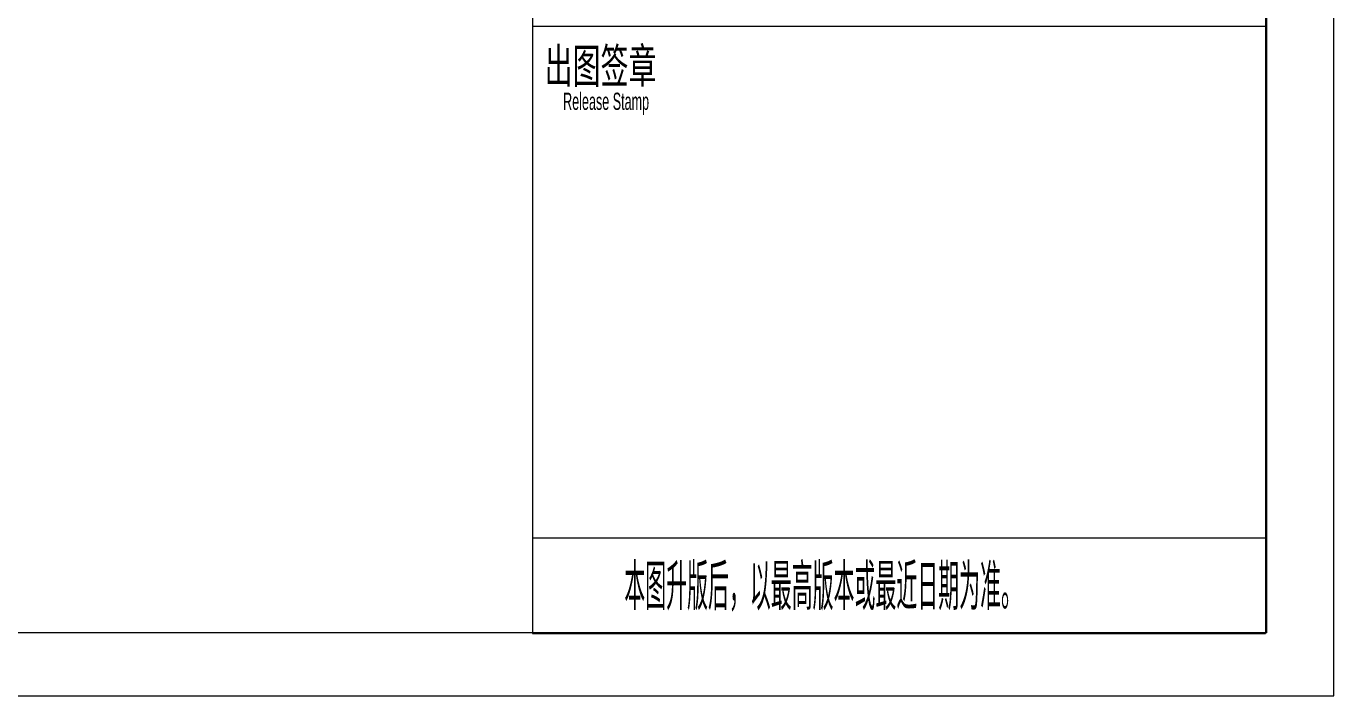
# Model space of a CAD drawing. Header units: millimetres. Extents: x 5 to 599, y 5 to 425.
# Drawn here: x 502.6 to 599, y 5 to 54.4 of the extents above; entities that cross this region are included whole.
import ezdxf

# ---------------------------------------------------------------- set-up
doc = ezdxf.new("R2010")
doc.units = ezdxf.units.MM
doc.linetypes.add('XKITLINE00', pattern=[0])
doc.layers.add('DrawingSheet', color=5, linetype='Continuous', lineweight=0)
doc.layers.add('OtherObjectType', color=1, linetype='Continuous', lineweight=0)
doc.styles.add('$TD_AUDIT_GENERATED_(8D)', font='ARIAL.TTF')

# ---------------------------------------------------------------- blocks, each defined once
blk = doc.blocks.new('*A1')
at = {"layer": 'DrawingSheet', "color": 5, "linetype": 'XKITLINE00', "lineweight": 0}
for p, q in [((599, 5), (599, 425)), ((5, 5), (599, 5))]:
    blk.add_line(p, q, dxfattribs=at)
blk = doc.blocks.new('*A3')
at = {"layer": 'OtherObjectType', "color": 7, "linetype": 'XKITLINE00', "lineweight": 0}
for p, q in [((599, 5), (599, 425)), ((539.9, 420.298), (539.9, 9.6)), ((593.969, 420.298), (593.969, 9.6)), ((594.031, 420.349), (594.031, 9.651)), ((539.9, 54.397), (593.969, 54.397)), ((539.9, 16.663), (593.969, 16.663)), ((594.031, 9.651), (18.004, 9.651)), ((539.9, 9.6), (593.969, 9.6)), ((5, 5), (599, 5))]:
    blk.add_line(p, q, dxfattribs=at)
at = {"layer": 'OtherObjectType', "color": 7, "style": '$TD_AUDIT_GENERATED_(8D)'}
for s, height, width, p in [('出图签章', 2.5427, 0.595, (540.79, 50.198)), ('Release Stamp', 1.27134, 0.522006, (542.157, 48.221)), ('本图升版后，以最高版本或最近日期为准。', 3, 0.37715, (546.669, 11.651))]:
    blk.add_text(s, height=height, dxfattribs=dict(at, width=width)).set_placement(p)

msp = doc.modelspace()

# ---------------------------------------------------------------- block references
at = {"lineweight": 0}
for name in ['*A1', '*A3']:
    msp.add_blockref(name, (0, 0), dxfattribs=at)

doc.saveas('drawing.dxf')
